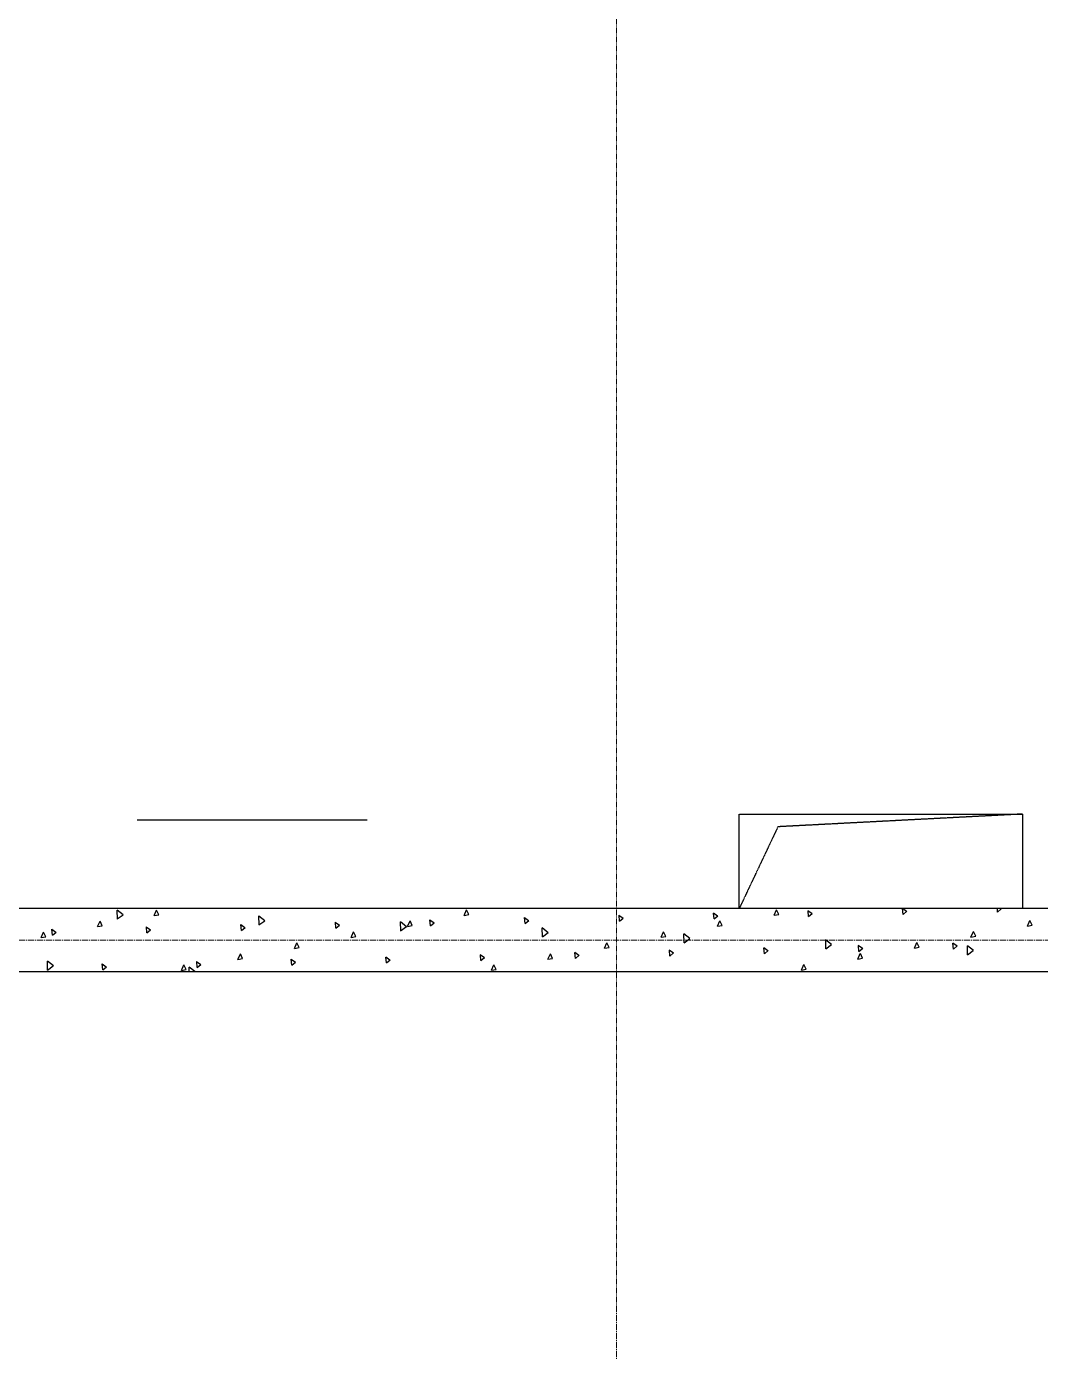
# Model space of a CAD drawing. Header units: millimetres. Extents: x -231292 to 573618, y -153144 to 564035.
# Drawn here: x 11231 to 14450, y 217060 to 221266 of the extents above; entities that cross this region are included whole.
import ezdxf

# ---------------------------------------------------------------- set-up
doc = ezdxf.new("R2010")
doc.units = ezdxf.units.MM
doc.linetypes.add('CENTER2', pattern=[28.575, 19.05, -3.175, 3.175, -3.175])
doc.linetypes.add('HIDDEN', pattern=[9.525, 6.35, -3.175])
doc.layers.get('0').update_dxf_attribs({"color": 250})
for name, color, linetype, lineweight in [('A-AREA', 250, 'Continuous', 15), ('АР_Стены ПЕНОблок', 250, 'Continuous', 20), ('АР_Штриховка', 250, 'Continuous', 0), ('РД_Оси_100', 250, 'Continuous', 0)]:
    doc.layers.add(name, color=color, linetype=linetype, lineweight=lineweight)

# ---------------------------------------------------------------- blocks, each defined once
blk = doc.blocks.new('оси_рен')
at = {"layer": 'РД_Оси_100', "color": 251, "linetype": 'CENTER2', "true_color": 0x636466}
for p, q in [((1199852.916, 135558.25), (1199852.916, 223268.25)), ((1225207.916, 167713.25), (1189697.958, 167713.25))]:
    blk.add_line(p, q, dxfattribs=at)

msp = doc.modelspace()

# ---------------------------------------------------------------- linework, layer by layer
at = {"color": 18, "linetype": 'HIDDEN', "lineweight": 25, "ltscale": 0.07, "true_color": 0x000000}
for p, q in [((13493.243, 218766.253), (14393.243, 218766.253)), ((13493.243, 218466.253), (13493.243, 218766.253)), ((13493.243, 218766.253), (14393.243, 218766.253)), ((13493.243, 218466.253), (13493.243, 218766.253)), ((13493.243, 218766.253), (14393.243, 218766.253)), ((13493.243, 218466.253), (13493.243, 218766.253)), ((13493.243, 218766.253), (14393.243, 218766.253)), ((13493.243, 218466.253), (13493.243, 218766.253)), ((14393.243, 218766.253), (13616.162, 218725.858)), ((14393.243, 218766.253), (13616.162, 218725.858)), ((14393.243, 218766.253), (13616.162, 218725.858)), ((14393.243, 218766.253), (13616.162, 218725.858)), ((14393.243, 218766.253), (14393.243, 218466.253)), ((14393.243, 218766.253), (14393.243, 218466.253)), ((14393.243, 218766.253), (14393.243, 218466.253)), ((14393.243, 218766.253), (14393.243, 218466.253)), ((13616.162, 218725.858), (13493.243, 218466.253)), ((13616.162, 218725.858), (13493.243, 218466.253)), ((13616.162, 218725.858), (13493.243, 218466.253)), ((13616.162, 218725.858), (13493.243, 218466.253)), ((14393.243, 218466.253), (13493.243, 218466.253)), ((14393.243, 218466.253), (13493.243, 218466.253)), ((14393.243, 218466.253), (13493.243, 218466.253)), ((14393.243, 218466.253), (13493.243, 218466.253))]:
    msp.add_line(p, q, dxfattribs=at)
at = {"layer": 'A-AREA', "color": 18, "lineweight": 25, "true_color": 0x000000}
msp.add_line((11582.422, 218747.931), (12312.422, 218747.931), dxfattribs=at)
at = {"layer": 'АР_Стены ПЕНОблок', "color": 18, "linetype": 'Continuous', "lineweight": 25, "true_color": 0x000000}
for p, q in [((16593.243, 218466.253), (9023.243, 218466.253)), ((9023.243, 218266.253), (16593.243, 218266.253))]:
    msp.add_line(p, q, dxfattribs=at)
at = {"layer": 'АР_Штриховка', "color": 18, "linetype": 'Continuous', "lineweight": 25, "true_color": 0x000000}
for p, q in [((14024.937, 218456.998), (14011.603, 218466.18)), ((14013.733, 218447.904), (14012.128, 218466.253)), ((14313.846, 218455.281), (14312.886, 218466.253)), ((14313.853, 218455.272), (14325.528, 218465.069)), ((14325.05, 218464.374), (14322.321, 218466.253)), ((11456.267, 218408.948), (11464.015, 218426.351)), ((11471.252, 218411.751), (11464.04, 218426.246)), ((11537.309, 218446.351), (11518.268, 218461.424)), ((11518.975, 218433.003), (11518.385, 218461.571)), ((11518.67, 218433.112), (11537.121, 218446.608)), ((11635.787, 218443.843), (11643.535, 218461.246)), ((11635.825, 218443.743), (11650.785, 218446.651)), ((11650.772, 218446.646), (11643.56, 218461.141)), ((11987.216, 218427.431), (11968.174, 218442.503)), ((11968.882, 218414.083), (11968.292, 218442.651)), ((11968.576, 218414.192), (11987.027, 218427.689)), ((12213.054, 218403.644), (12211.394, 218422.622)), ((12437.123, 218408.51), (12418.081, 218423.583)), ((12418.789, 218395.163), (12418.199, 218423.732)), ((12440.407, 218409.482), (12448.155, 218426.885)), ((12455.392, 218412.286), (12448.18, 218426.781)), ((12524.375, 218420.12), (12511.04, 218429.301)), ((12513.167, 218411.021), (12511.507, 218429.999)), ((12619.927, 218444.378), (12627.675, 218461.781)), ((12619.964, 218444.278), (12634.924, 218447.186)), ((12634.912, 218447.181), (12627.7, 218461.676)), ((12824.488, 218427.495), (12811.153, 218436.677)), ((12813.281, 218418.398), (12811.62, 218437.375)), ((12813.288, 218418.389), (12824.962, 218428.185)), ((13124.6, 218434.871), (13111.265, 218444.053)), ((13113.394, 218425.774), (13111.733, 218444.752)), ((13113.401, 218425.766), (13125.075, 218435.562)), ((13424.712, 218442.247), (13411.378, 218451.428)), ((13413.507, 218433.151), (13411.846, 218452.129)), ((13413.514, 218433.143), (13425.188, 218442.939)), ((13424.547, 218410.017), (13432.295, 218427.42)), ((13439.532, 218412.82), (13432.32, 218427.315)), ((13604.067, 218444.912), (13611.815, 218462.315)), ((13604.104, 218444.812), (13619.064, 218447.72)), ((13619.052, 218447.715), (13611.84, 218462.21)), ((13724.825, 218449.623), (13711.49, 218458.804)), ((13713.62, 218440.528), (13711.96, 218459.505)), ((13713.627, 218440.519), (13725.302, 218450.315)), ((14013.74, 218447.896), (14025.415, 218457.692)), ((14408.687, 218410.551), (14416.435, 218427.954)), ((14423.671, 218413.355), (14416.46, 218427.85)), ((11276.747, 218374.053), (11284.495, 218391.456)), ((11291.732, 218376.856), (11284.521, 218391.351)), ((11323.925, 218390.617), (11310.59, 218399.798)), ((11312.715, 218381.514), (11311.055, 218400.492)), ((11312.722, 218381.506), (11324.397, 218391.302)), ((11456.305, 218408.848), (11471.265, 218411.756)), ((11624.038, 218397.993), (11610.703, 218407.174)), ((11612.828, 218388.891), (11611.168, 218407.869)), ((11612.835, 218388.883), (11624.51, 218398.679)), ((11924.15, 218405.368), (11910.815, 218414.55)), ((11912.941, 218396.268), (11911.281, 218415.245)), ((11912.948, 218396.259), (11924.623, 218406.055)), ((12224.263, 218412.744), (12210.928, 218421.925)), ((12213.062, 218403.636), (12224.736, 218413.432)), ((12260.887, 218374.587), (12268.635, 218391.99)), ((12275.872, 218377.39), (12268.66, 218391.886)), ((12418.483, 218395.273), (12436.934, 218408.769)), ((12440.444, 218409.383), (12455.404, 218412.29)), ((12513.175, 218411.013), (12524.849, 218420.809)), ((12887.029, 218389.59), (12867.988, 218404.663)), ((12868.696, 218376.243), (12868.106, 218404.812)), ((12868.389, 218376.353), (12886.84, 218389.849)), ((13245.027, 218375.122), (13252.775, 218392.525)), ((13260.012, 218377.925), (13252.8, 218392.42)), ((13336.936, 218370.67), (13317.895, 218385.743)), ((13318.604, 218357.323), (13318.013, 218385.892)), ((13424.584, 218409.917), (13439.544, 218412.825)), ((14229.167, 218375.656), (14236.915, 218393.059)), ((14244.151, 218378.459), (14236.94, 218392.955)), ((14408.724, 218410.452), (14423.684, 218413.36)), ((11276.785, 218373.953), (11291.745, 218376.861)), ((12081.367, 218339.692), (12089.115, 218357.095)), ((12081.404, 218339.592), (12096.364, 218342.5)), ((12096.352, 218342.495), (12089.14, 218356.99)), ((12260.924, 218374.487), (12275.884, 218377.395)), ((13065.507, 218340.227), (13073.255, 218357.63)), ((13065.544, 218340.127), (13080.504, 218343.035)), ((13080.492, 218343.03), (13073.28, 218357.525)), ((13245.064, 218375.022), (13260.024, 218377.93)), ((13318.296, 218357.433), (13336.746, 218370.929)), ((13584.731, 218332.07), (13571.396, 218341.251)), ((13573.525, 218322.974), (13571.865, 218341.952)), ((13786.843, 218351.75), (13767.802, 218366.822)), ((13768.511, 218338.403), (13767.92, 218366.972)), ((13768.202, 218338.514), (13786.653, 218352.01)), ((13884.843, 218339.445), (13871.508, 218348.627)), ((13873.638, 218330.351), (13871.978, 218349.328)), ((13873.646, 218330.342), (13885.32, 218340.139)), ((14049.647, 218340.761), (14057.395, 218358.164)), ((14049.684, 218340.661), (14064.644, 218343.569)), ((14064.631, 218343.564), (14057.42, 218358.059)), ((14184.956, 218346.821), (14171.621, 218356.002)), ((14173.751, 218337.728), (14172.091, 218356.705)), ((14173.759, 218337.719), (14185.433, 218347.515)), ((14236.75, 218332.829), (14217.709, 218347.902)), ((14218.418, 218319.483), (14217.827, 218348.052)), ((14229.204, 218375.556), (14244.164, 218378.464)), ((11315.899, 218284.398), (11296.857, 218299.47)), ((11297.565, 218271.049), (11296.974, 218299.618)), ((11784.056, 218287.815), (11770.721, 218296.997)), ((11772.847, 218278.714), (11771.186, 218297.692)), ((11901.847, 218304.797), (11909.595, 218322.2)), ((11901.884, 218304.697), (11916.844, 218307.605)), ((11916.832, 218307.6), (11909.62, 218322.095)), ((12084.168, 218295.191), (12070.833, 218304.372)), ((12072.96, 218286.091), (12071.299, 218305.069)), ((12384.281, 218302.567), (12370.946, 218311.748)), ((12373.073, 218293.468), (12371.413, 218312.445)), ((12373.08, 218293.459), (12384.754, 218303.255)), ((12684.393, 218309.942), (12671.058, 218319.124)), ((12673.186, 218300.844), (12671.526, 218319.822)), ((12673.193, 218300.836), (12684.868, 218310.632)), ((12885.987, 218305.331), (12893.735, 218322.734)), ((12886.024, 218305.232), (12900.984, 218308.14)), ((12900.972, 218308.135), (12893.76, 218322.63)), ((12984.506, 218317.318), (12971.171, 218326.5)), ((12973.299, 218308.221), (12971.639, 218327.199)), ((12973.306, 218308.213), (12984.981, 218318.009)), ((13284.618, 218324.694), (13271.283, 218333.875)), ((13273.412, 218315.598), (13271.752, 218334.575)), ((13273.419, 218315.589), (13285.094, 218325.385)), ((13573.532, 218322.966), (13585.207, 218332.762)), ((13870.127, 218305.866), (13877.875, 218323.269)), ((13870.164, 218305.766), (13885.124, 218308.674)), ((13885.111, 218308.669), (13877.9, 218323.164)), ((14218.109, 218319.594), (14236.559, 218333.09)), ((11297.26, 218271.159), (11315.711, 218284.655)), ((11483.943, 218280.44), (11470.609, 218289.621)), ((11472.734, 218271.338), (11471.073, 218290.315)), ((11472.741, 218271.329), (11484.415, 218281.125)), ((11722.327, 218269.902), (11730.075, 218287.305)), ((11722.364, 218269.802), (11737.324, 218272.71)), ((11737.312, 218272.705), (11730.1, 218287.2)), ((11764.826, 218266.253), (11746.764, 218280.55)), ((11747.18, 218266.253), (11746.881, 218280.698)), ((11772.854, 218278.706), (11784.528, 218288.502)), ((12072.967, 218286.083), (12084.641, 218295.879)), ((12706.467, 218270.436), (12714.215, 218287.839)), ((12706.504, 218270.336), (12721.464, 218273.244)), ((12721.452, 218273.239), (12714.24, 218287.735)), ((13690.607, 218270.971), (13698.355, 218288.374)), ((13690.644, 218270.871), (13705.604, 218273.779)), ((13705.591, 218273.774), (13698.38, 218288.269))]:
    msp.add_line(p, q, dxfattribs=at)

# ---------------------------------------------------------------- block references
at = {"rotation": 359.999868838025}
msp.add_blockref('оси_рен', (-1186750.035, 50655.808), dxfattribs=at)

doc.saveas('drawing.dxf')
